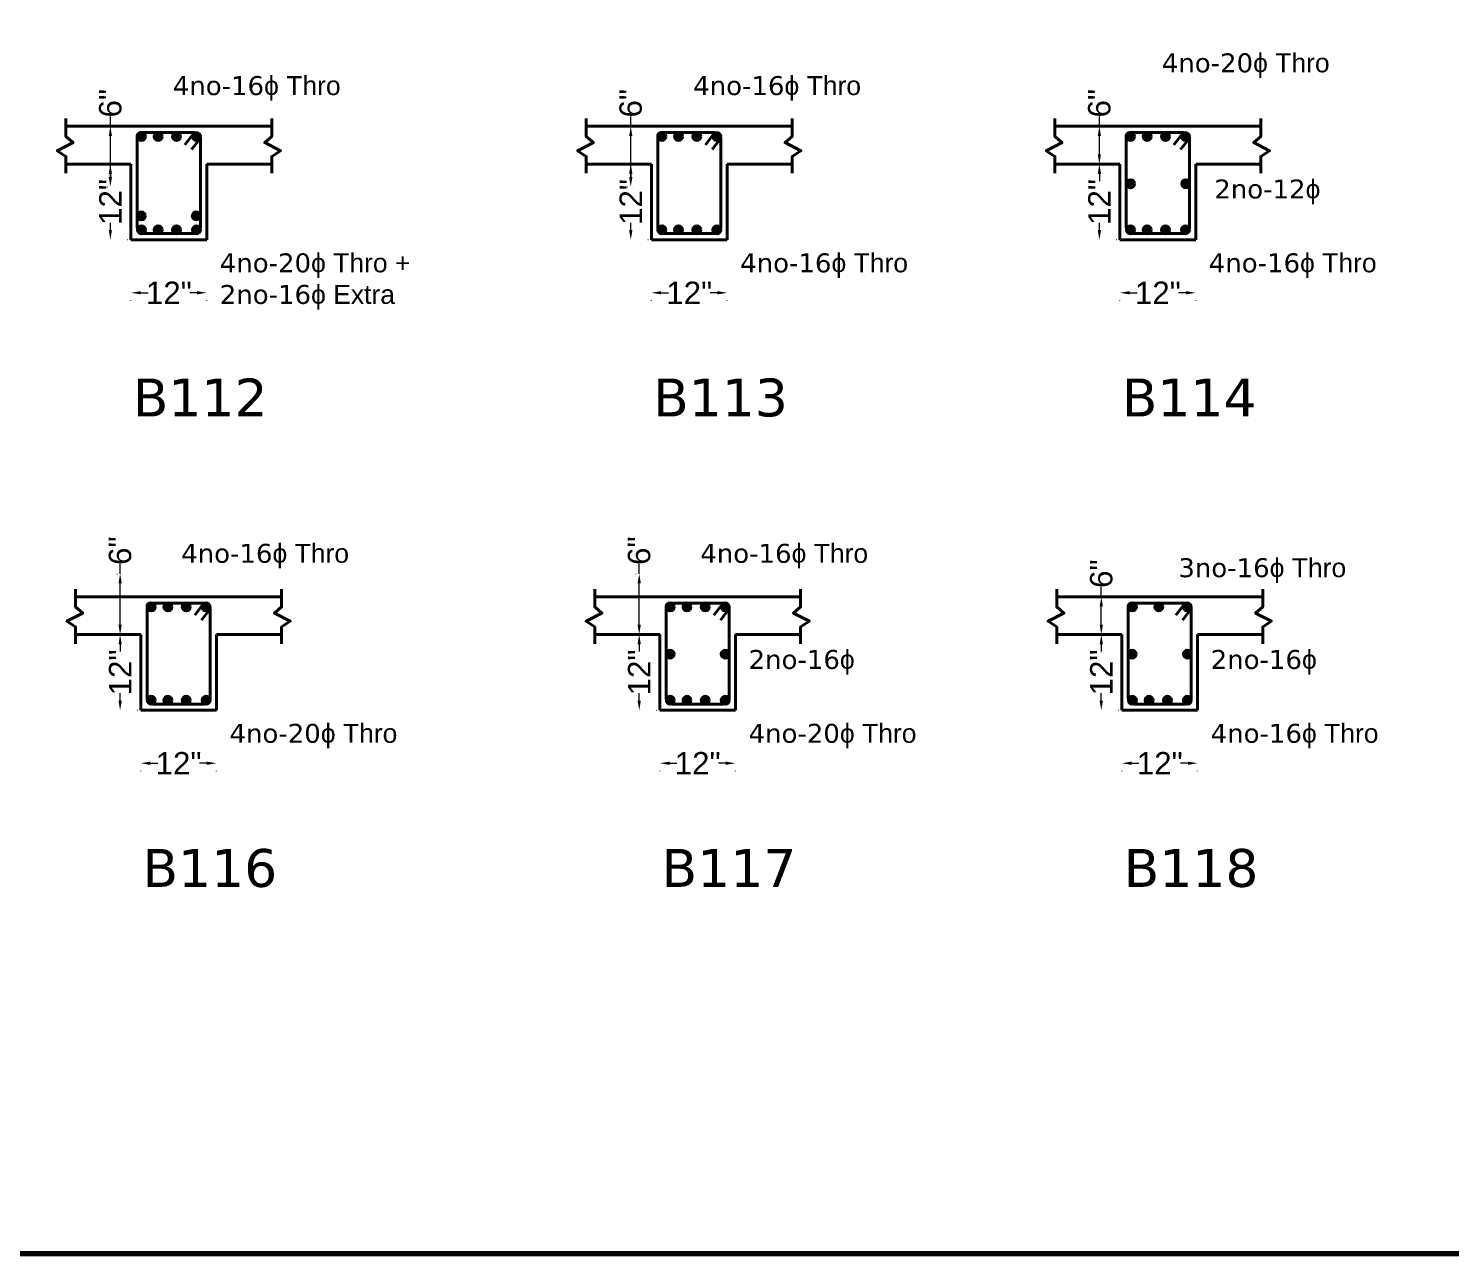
# Model space of a CAD drawing. Header units: feet. Extents: x -5357 to 123217, y -97269 to -8247.
# Drawn here: x 42269.1 to 42719.8, y -52613.9 to -52225.8 of the extents above; entities that cross this region are included whole.
import ezdxf

# ---------------------------------------------------------------- set-up
doc = ezdxf.new("R2010")
doc.units = ezdxf.units.FT
doc.header["$LTSCALE"] = 50.2
doc.header["$MEASUREMENT"] = 0
doc.header["$PDMODE"] = 3
doc.linetypes.add('DOT', pattern=[0.25, 0, -0.25])
for name, color, linetype, lineweight in [('drg seal', 250, 'Continuous', 120), ('Str Beam', 10, 'Continuous', 35), ('Str Column', 50, 'Continuous', 35), ('sTR fOOTING', 6, 'Continuous', 35), ('Str LBL', 3, 'Continuous', 35)]:
    doc.layers.add(name, color=color, linetype=linetype, lineweight=lineweight)
doc.layers.add('drg seal txt', color=7, linetype='Continuous')
doc.styles.add('5.2 INCH', font='arial.ttf', dxfattribs={"height": 5.2})
doc.styles.add('7.1 INCH', font='arial.ttf', dxfattribs={"height": 7.1})
doc.styles.get("Standard").update_dxf_attribs({"font": 'arial.ttf'})
doc.dimstyles.new('2.2 INCH', dxfattribs={"dimscale": 0, "dimtxt": 5.2, "dimasz": 3.1, "dimexe": 0.18, "dimexo": 1.063, "dimgap": 0.09, "dimtad": 0, "dimdec": 0, "dimzin": 0, "dimdsep": 46, "dimlunit": 4, "dimtxsty": '5.2 INCH', "dimcen": 0, "dimclrd": 230, "dimclre": 230, "dimclrt": 164, "dimadec": 0, "dimazin": 0, "dimtfac": 1, "dimtdec": 0, "dimtofl": 0, "dimtmove": 0, "dimatfit": 3, "dimfxl": 0.5, "dimtolj": 1, "dimtzin": 0, "dimlwd": 15, "dimlwe": 15, "dimarcsym": 0})

# ---------------------------------------------------------------- blocks, each defined once
blk = doc.blocks.new('*D702')
at = {"layer": 'Defpoints', "color": 0, "linetype": 'Continuous', "transparency": 16777216}
for p in [(42301.63, -52313.1), (42325.63, -52309.56), (42325.63, -52313.1)]:
    blk.add_point(p, dxfattribs=at)
at = {"layer": 'Str Beam', "color": 230, "linetype": 'DOT', "lineweight": 15, "transparency": 16777216}
for p, q in [((42301.63, -52312.03), (42301.63, -52309.38)), ((42325.63, -52312.03), (42325.63, -52309.38))]:
    blk.add_line(p, q, dxfattribs=at)
at = {"layer": 'Str Beam', "color": 230, "lineweight": 15, "transparency": 16777216}
for p, q in [((42304.73, -52309.56), (42307.04, -52309.56)), ((42322.53, -52309.56), (42320.23, -52309.56))]:
    blk.add_line(p, q, dxfattribs=at)
at = {"layer": 'Str Beam', "color": 230, "linetype": 'Continuous', "transparency": 16777216}
for points in [[(42304.73, -52309.04), (42304.73, -52310.08), (42301.63, -52309.56)], [(42322.53, -52309.04), (42322.53, -52310.08), (42325.63, -52309.56)]]:
    blk.add_solid(points, dxfattribs=at)
at = {"layer": 'Str Beam', "color": 164, "linetype": 'Continuous', "lineweight": 40, "transparency": 16777216, "insert": (42313.63, -52309.56), "char_height": 7.1, "attachment_point": 5, "style": '7.1 INCH'}
blk.add_mtext('\\A1;12"', dxfattribs=at)
blk = doc.blocks.new('*D679')
at = {"layer": 'Defpoints', "color": 0, "linetype": 'Continuous', "transparency": 16777216}
for p in [(42295.1, -52256.8), (42295.1, -52256.8), (42295.1, -52276.01)]:
    blk.add_point(p, dxfattribs=at)
at = {"layer": 'sTR fOOTING', "color": 230, "lineweight": 15, "transparency": 16777216}
for p, q in [((42295.1, -52256.8), (42295.1, -52253.7)), ((42295.1, -52272.91), (42295.1, -52259.9))]:
    blk.add_line(p, q, dxfattribs=at)
at = {"layer": 'sTR fOOTING', "color": 230, "linetype": 'DOT', "lineweight": 15, "transparency": 16777216}
for p, q in [((42294.04, -52256.8), (42294.92, -52256.8)), ((42294.04, -52276.01), (42294.92, -52276.01))]:
    blk.add_line(p, q, dxfattribs=at)
at = {"layer": 'sTR fOOTING', "color": 230, "linetype": 'Continuous', "transparency": 16777216}
for points in [[(42294.59, -52259.9), (42295.62, -52259.9), (42295.1, -52256.8)], [(42294.59, -52272.91), (42295.62, -52272.91), (42295.1, -52276.01)]]:
    blk.add_solid(points, dxfattribs=at)
at = {"layer": 'sTR fOOTING', "color": 164, "linetype": 'Continuous', "lineweight": 40, "transparency": 16777216, "insert": (42295.1, -52249.51), "char_height": 7.1, "attachment_point": 5, "rotation": 90, "style": '7.1 INCH'}
blk.add_mtext('\\A1;6"', dxfattribs=at)
blk = doc.blocks.new('*D703')
at = {"layer": 'Defpoints', "color": 0, "linetype": 'Continuous', "transparency": 16777216}
for p in [(42295.1, -52268.8), (42301.63, -52268.8), (42301.63, -52292.8)]:
    blk.add_point(p, dxfattribs=at)
at = {"layer": 'sTR fOOTING', "color": 230, "linetype": 'DOT', "lineweight": 15, "transparency": 16777216}
for p, q in [((42300.57, -52268.8), (42294.92, -52268.8)), ((42300.57, -52292.8), (42294.92, -52292.8))]:
    blk.add_line(p, q, dxfattribs=at)
at = {"layer": 'sTR fOOTING', "color": 230, "lineweight": 15, "transparency": 16777216}
for p, q in [((42295.1, -52271.9), (42295.1, -52274.2)), ((42295.1, -52289.7), (42295.1, -52287.39))]:
    blk.add_line(p, q, dxfattribs=at)
at = {"layer": 'sTR fOOTING', "color": 230, "linetype": 'Continuous', "transparency": 16777216}
for points in [[(42294.59, -52271.9), (42295.62, -52271.9), (42295.1, -52268.8)], [(42294.59, -52289.7), (42295.62, -52289.7), (42295.1, -52292.8)]]:
    blk.add_solid(points, dxfattribs=at)
at = {"layer": 'sTR fOOTING', "color": 164, "linetype": 'Continuous', "lineweight": 40, "transparency": 16777216, "insert": (42295.1, -52280.8), "char_height": 7.1, "attachment_point": 5, "rotation": 90, "style": '7.1 INCH'}
blk.add_mtext('\\A1;12"', dxfattribs=at)
blk = doc.blocks.new('*D704')
at = {"layer": 'Defpoints', "color": 0, "linetype": 'Continuous', "transparency": 16777216}
for p in [(42466.53, -52313.1), (42490.53, -52309.56), (42490.53, -52313.1)]:
    blk.add_point(p, dxfattribs=at)
at = {"layer": 'Str Beam', "color": 230, "linetype": 'DOT', "lineweight": 15, "transparency": 16777216}
for p, q in [((42466.53, -52312.03), (42466.53, -52309.38)), ((42490.53, -52312.03), (42490.53, -52309.38))]:
    blk.add_line(p, q, dxfattribs=at)
at = {"layer": 'Str Beam', "color": 230, "lineweight": 15, "transparency": 16777216}
for p, q in [((42469.63, -52309.56), (42471.93, -52309.56)), ((42487.43, -52309.56), (42485.12, -52309.56))]:
    blk.add_line(p, q, dxfattribs=at)
at = {"layer": 'Str Beam', "color": 230, "linetype": 'Continuous', "transparency": 16777216}
for points in [[(42469.63, -52309.04), (42469.63, -52310.08), (42466.53, -52309.56)], [(42487.43, -52309.04), (42487.43, -52310.08), (42490.53, -52309.56)]]:
    blk.add_solid(points, dxfattribs=at)
at = {"layer": 'Str Beam', "color": 164, "linetype": 'Continuous', "lineweight": 40, "transparency": 16777216, "insert": (42478.53, -52309.56), "char_height": 7.1, "attachment_point": 5, "style": '7.1 INCH'}
blk.add_mtext('\\A1;12"', dxfattribs=at)
blk = doc.blocks.new('*D680')
at = {"layer": 'Defpoints', "color": 0, "linetype": 'Continuous', "transparency": 16777216}
for p in [(42460, -52256.8), (42460, -52256.8), (42460, -52276.01)]:
    blk.add_point(p, dxfattribs=at)
at = {"layer": 'sTR fOOTING', "color": 230, "lineweight": 15, "transparency": 16777216}
for p, q in [((42460, -52256.8), (42460, -52253.7)), ((42460, -52272.91), (42460, -52259.9))]:
    blk.add_line(p, q, dxfattribs=at)
at = {"layer": 'sTR fOOTING', "color": 230, "linetype": 'DOT', "lineweight": 15, "transparency": 16777216}
for p, q in [((42458.94, -52256.8), (42459.82, -52256.8)), ((42458.94, -52276.01), (42459.82, -52276.01))]:
    blk.add_line(p, q, dxfattribs=at)
at = {"layer": 'sTR fOOTING', "color": 230, "linetype": 'Continuous', "transparency": 16777216}
for points in [[(42459.49, -52259.9), (42460.52, -52259.9), (42460, -52256.8)], [(42459.49, -52272.91), (42460.52, -52272.91), (42460, -52276.01)]]:
    blk.add_solid(points, dxfattribs=at)
at = {"layer": 'sTR fOOTING', "color": 164, "linetype": 'Continuous', "lineweight": 40, "transparency": 16777216, "insert": (42460, -52249.51), "char_height": 7.1, "attachment_point": 5, "rotation": 90, "style": '7.1 INCH'}
blk.add_mtext('\\A1;6"', dxfattribs=at)
blk = doc.blocks.new('*D705')
at = {"layer": 'Defpoints', "color": 0, "linetype": 'Continuous', "transparency": 16777216}
for p in [(42460, -52268.8), (42466.53, -52268.8), (42466.53, -52292.8)]:
    blk.add_point(p, dxfattribs=at)
at = {"layer": 'sTR fOOTING', "color": 230, "linetype": 'DOT', "lineweight": 15, "transparency": 16777216}
for p, q in [((42465.47, -52268.8), (42459.82, -52268.8)), ((42465.47, -52292.8), (42459.82, -52292.8))]:
    blk.add_line(p, q, dxfattribs=at)
at = {"layer": 'sTR fOOTING', "color": 230, "lineweight": 15, "transparency": 16777216}
for p, q in [((42460, -52271.9), (42460, -52274.2)), ((42460, -52289.7), (42460, -52287.39))]:
    blk.add_line(p, q, dxfattribs=at)
at = {"layer": 'sTR fOOTING', "color": 230, "linetype": 'Continuous', "transparency": 16777216}
for points in [[(42459.49, -52271.9), (42460.52, -52271.9), (42460, -52268.8)], [(42459.49, -52289.7), (42460.52, -52289.7), (42460, -52292.8)]]:
    blk.add_solid(points, dxfattribs=at)
at = {"layer": 'sTR fOOTING', "color": 164, "linetype": 'Continuous', "lineweight": 40, "transparency": 16777216, "insert": (42460, -52280.8), "char_height": 7.1, "attachment_point": 5, "rotation": 90, "style": '7.1 INCH'}
blk.add_mtext('\\A1;12"', dxfattribs=at)
blk = doc.blocks.new('*D706')
at = {"layer": 'Defpoints', "color": 0, "linetype": 'Continuous', "transparency": 16777216}
for p in [(42615.02, -52313.1), (42639.02, -52309.56), (42639.02, -52313.1)]:
    blk.add_point(p, dxfattribs=at)
at = {"layer": 'Str Beam', "color": 230, "linetype": 'DOT', "lineweight": 15, "transparency": 16777216}
for p, q in [((42615.02, -52312.03), (42615.02, -52309.38)), ((42639.02, -52312.03), (42639.02, -52309.38))]:
    blk.add_line(p, q, dxfattribs=at)
at = {"layer": 'Str Beam', "color": 230, "lineweight": 15, "transparency": 16777216}
for p, q in [((42618.12, -52309.56), (42620.42, -52309.56)), ((42635.92, -52309.56), (42633.61, -52309.56))]:
    blk.add_line(p, q, dxfattribs=at)
at = {"layer": 'Str Beam', "color": 230, "linetype": 'Continuous', "transparency": 16777216}
for points in [[(42618.12, -52309.04), (42618.12, -52310.08), (42615.02, -52309.56)], [(42635.92, -52309.04), (42635.92, -52310.08), (42639.02, -52309.56)]]:
    blk.add_solid(points, dxfattribs=at)
at = {"layer": 'Str Beam', "color": 164, "linetype": 'Continuous', "lineweight": 40, "transparency": 16777216, "insert": (42627.02, -52309.56), "char_height": 7.1, "attachment_point": 5, "style": '7.1 INCH'}
blk.add_mtext('\\A1;12"', dxfattribs=at)
blk = doc.blocks.new('*D681')
at = {"layer": 'Defpoints', "color": 0, "linetype": 'Continuous', "transparency": 16777216}
for p in [(42608.49, -52256.8), (42608.49, -52256.8), (42608.49, -52268.8)]:
    blk.add_point(p, dxfattribs=at)
at = {"layer": 'sTR fOOTING', "color": 230, "lineweight": 15, "transparency": 16777216}
for p, q in [((42608.49, -52256.8), (42608.49, -52253.7)), ((42608.49, -52265.7), (42608.49, -52259.9))]:
    blk.add_line(p, q, dxfattribs=at)
at = {"layer": 'sTR fOOTING', "color": 230, "linetype": 'DOT', "lineweight": 15, "transparency": 16777216}
for p, q in [((42607.43, -52256.8), (42608.31, -52256.8)), ((42607.43, -52268.8), (42608.31, -52268.8))]:
    blk.add_line(p, q, dxfattribs=at)
at = {"layer": 'sTR fOOTING', "color": 230, "linetype": 'Continuous', "transparency": 16777216}
for points in [[(42607.97, -52259.9), (42609.01, -52259.9), (42608.49, -52256.8)], [(42607.97, -52265.7), (42609.01, -52265.7), (42608.49, -52268.8)]]:
    blk.add_solid(points, dxfattribs=at)
at = {"layer": 'sTR fOOTING', "color": 164, "linetype": 'Continuous', "lineweight": 40, "transparency": 16777216, "insert": (42608.49, -52249.51), "char_height": 7.1, "attachment_point": 5, "rotation": 90, "style": '7.1 INCH'}
blk.add_mtext('\\A1;6"', dxfattribs=at)
blk = doc.blocks.new('*D707')
at = {"layer": 'Defpoints', "color": 0, "linetype": 'Continuous', "transparency": 16777216}
for p in [(42608.49, -52268.8), (42615.02, -52268.8), (42615.02, -52292.8)]:
    blk.add_point(p, dxfattribs=at)
at = {"layer": 'sTR fOOTING', "color": 230, "linetype": 'DOT', "lineweight": 15, "transparency": 16777216}
for p, q in [((42613.95, -52268.8), (42608.31, -52268.8)), ((42613.95, -52292.8), (42608.31, -52292.8))]:
    blk.add_line(p, q, dxfattribs=at)
at = {"layer": 'sTR fOOTING', "color": 230, "lineweight": 15, "transparency": 16777216}
for p, q in [((42608.49, -52271.9), (42608.49, -52274.2)), ((42608.49, -52289.7), (42608.49, -52287.39))]:
    blk.add_line(p, q, dxfattribs=at)
at = {"layer": 'sTR fOOTING', "color": 230, "linetype": 'Continuous', "transparency": 16777216}
for points in [[(42607.97, -52271.9), (42609.01, -52271.9), (42608.49, -52268.8)], [(42607.97, -52289.7), (42609.01, -52289.7), (42608.49, -52292.8)]]:
    blk.add_solid(points, dxfattribs=at)
at = {"layer": 'sTR fOOTING', "color": 164, "linetype": 'Continuous', "lineweight": 40, "transparency": 16777216, "insert": (42608.49, -52280.8), "char_height": 7.1, "attachment_point": 5, "rotation": 90, "style": '7.1 INCH'}
blk.add_mtext('\\A1;12"', dxfattribs=at)
blk = doc.blocks.new('*D710')
at = {"layer": 'Defpoints', "color": 0, "linetype": 'Continuous', "transparency": 16777216}
for p in [(42328.71, -52458.59), (42304.71, -52462.13), (42328.71, -52462.13)]:
    blk.add_point(p, dxfattribs=at)
at = {"layer": 'Str Beam', "color": 230, "linetype": 'DOT', "lineweight": 15, "transparency": 16777216}
for p, q in [((42304.71, -52461.06), (42304.71, -52458.41)), ((42328.71, -52461.06), (42328.71, -52458.41))]:
    blk.add_line(p, q, dxfattribs=at)
at = {"layer": 'Str Beam', "color": 230, "lineweight": 15, "transparency": 16777216}
for p, q in [((42307.81, -52458.59), (42310.12, -52458.59)), ((42325.61, -52458.59), (42323.31, -52458.59))]:
    blk.add_line(p, q, dxfattribs=at)
at = {"layer": 'Str Beam', "color": 230, "linetype": 'Continuous', "transparency": 16777216}
for points in [[(42307.81, -52458.07), (42307.81, -52459.11), (42304.71, -52458.59)], [(42325.61, -52458.07), (42325.61, -52459.11), (42328.71, -52458.59)]]:
    blk.add_solid(points, dxfattribs=at)
at = {"layer": 'Str Beam', "color": 164, "linetype": 'Continuous', "lineweight": 40, "transparency": 16777216, "insert": (42316.71, -52458.59), "char_height": 7.1, "attachment_point": 5, "style": '7.1 INCH'}
blk.add_mtext('\\A1;12"', dxfattribs=at)
blk = doc.blocks.new('*D683')
at = {"layer": 'Defpoints', "color": 0, "linetype": 'Continuous', "transparency": 16777216}
for p in [(42298.19, -52398.54), (42298.19, -52398.54), (42298.19, -52417.83)]:
    blk.add_point(p, dxfattribs=at)
at = {"layer": 'sTR fOOTING', "color": 230, "linetype": 'DOT', "lineweight": 15, "transparency": 16777216}
for p, q in [((42297.12, -52398.54), (42298.01, -52398.54)), ((42297.12, -52417.83), (42298.01, -52417.83))]:
    blk.add_line(p, q, dxfattribs=at)
at = {"layer": 'sTR fOOTING', "color": 230, "lineweight": 15, "transparency": 16777216}
for p, q in [((42298.19, -52398.54), (42298.19, -52395.44)), ((42298.19, -52414.73), (42298.19, -52401.64))]:
    blk.add_line(p, q, dxfattribs=at)
at = {"layer": 'sTR fOOTING', "color": 230, "linetype": 'Continuous', "transparency": 16777216}
for points in [[(42297.67, -52401.64), (42298.7, -52401.64), (42298.19, -52398.54)], [(42297.67, -52414.73), (42298.7, -52414.73), (42298.19, -52417.83)]]:
    blk.add_solid(points, dxfattribs=at)
at = {"layer": 'sTR fOOTING', "color": 164, "linetype": 'Continuous', "lineweight": 40, "transparency": 16777216, "insert": (42298.19, -52391.25), "char_height": 7.1, "attachment_point": 5, "rotation": 90, "style": '7.1 INCH'}
blk.add_mtext('\\A1;6"', dxfattribs=at)
blk = doc.blocks.new('*D711')
at = {"layer": 'Defpoints', "color": 0, "linetype": 'Continuous', "transparency": 16777216}
for p in [(42298.19, -52417.83), (42304.71, -52417.83), (42304.71, -52441.83)]:
    blk.add_point(p, dxfattribs=at)
at = {"layer": 'sTR fOOTING', "color": 230, "linetype": 'DOT', "lineweight": 15, "transparency": 16777216}
for p, q in [((42303.65, -52417.83), (42298.01, -52417.83)), ((42303.65, -52441.83), (42298.01, -52441.83))]:
    blk.add_line(p, q, dxfattribs=at)
at = {"layer": 'sTR fOOTING', "color": 230, "lineweight": 15, "transparency": 16777216}
for p, q in [((42298.19, -52420.93), (42298.19, -52423.23)), ((42298.19, -52438.73), (42298.19, -52436.42))]:
    blk.add_line(p, q, dxfattribs=at)
at = {"layer": 'sTR fOOTING', "color": 230, "linetype": 'Continuous', "transparency": 16777216}
for points in [[(42297.67, -52420.93), (42298.7, -52420.93), (42298.19, -52417.83)], [(42297.67, -52438.73), (42298.7, -52438.73), (42298.19, -52441.83)]]:
    blk.add_solid(points, dxfattribs=at)
at = {"layer": 'sTR fOOTING', "color": 164, "linetype": 'Continuous', "lineweight": 40, "transparency": 16777216, "insert": (42298.19, -52429.83), "char_height": 7.1, "attachment_point": 5, "rotation": 90, "style": '7.1 INCH'}
blk.add_mtext('\\A1;12"', dxfattribs=at)
blk = doc.blocks.new('*D712')
at = {"layer": 'Defpoints', "color": 0, "linetype": 'Continuous', "transparency": 16777216}
for p in [(42493.2, -52458.59), (42469.2, -52462.13), (42493.2, -52462.13)]:
    blk.add_point(p, dxfattribs=at)
at = {"layer": 'Str Beam', "color": 230, "linetype": 'DOT', "lineweight": 15, "transparency": 16777216}
for p, q in [((42469.2, -52461.06), (42469.2, -52458.41)), ((42493.2, -52461.06), (42493.2, -52458.41))]:
    blk.add_line(p, q, dxfattribs=at)
at = {"layer": 'Str Beam', "color": 230, "lineweight": 15, "transparency": 16777216}
for p, q in [((42472.3, -52458.59), (42474.61, -52458.59)), ((42490.1, -52458.59), (42487.8, -52458.59))]:
    blk.add_line(p, q, dxfattribs=at)
at = {"layer": 'Str Beam', "color": 230, "linetype": 'Continuous', "transparency": 16777216}
for points in [[(42472.3, -52458.07), (42472.3, -52459.11), (42469.2, -52458.59)], [(42490.1, -52458.07), (42490.1, -52459.11), (42493.2, -52458.59)]]:
    blk.add_solid(points, dxfattribs=at)
at = {"layer": 'Str Beam', "color": 164, "linetype": 'Continuous', "lineweight": 40, "transparency": 16777216, "insert": (42481.2, -52458.59), "char_height": 7.1, "attachment_point": 5, "style": '7.1 INCH'}
blk.add_mtext('\\A1;12"', dxfattribs=at)
blk = doc.blocks.new('*D684')
at = {"layer": 'Defpoints', "color": 0, "linetype": 'Continuous', "transparency": 16777216}
for p in [(42462.67, -52398.54), (42462.67, -52398.54), (42462.67, -52417.83)]:
    blk.add_point(p, dxfattribs=at)
at = {"layer": 'sTR fOOTING', "color": 230, "linetype": 'DOT', "lineweight": 15, "transparency": 16777216}
for p, q in [((42461.61, -52398.54), (42462.49, -52398.54)), ((42461.61, -52417.83), (42462.49, -52417.83))]:
    blk.add_line(p, q, dxfattribs=at)
at = {"layer": 'sTR fOOTING', "color": 230, "lineweight": 15, "transparency": 16777216}
for p, q in [((42462.67, -52398.54), (42462.67, -52395.44)), ((42462.67, -52414.73), (42462.67, -52401.64))]:
    blk.add_line(p, q, dxfattribs=at)
at = {"layer": 'sTR fOOTING', "color": 230, "linetype": 'Continuous', "transparency": 16777216}
for points in [[(42462.16, -52401.64), (42463.19, -52401.64), (42462.67, -52398.54)], [(42462.16, -52414.73), (42463.19, -52414.73), (42462.67, -52417.83)]]:
    blk.add_solid(points, dxfattribs=at)
at = {"layer": 'sTR fOOTING', "color": 164, "linetype": 'Continuous', "lineweight": 40, "transparency": 16777216, "insert": (42462.67, -52391.25), "char_height": 7.1, "attachment_point": 5, "rotation": 90, "style": '7.1 INCH'}
blk.add_mtext('\\A1;6"', dxfattribs=at)
blk = doc.blocks.new('*D713')
at = {"layer": 'Defpoints', "color": 0, "linetype": 'Continuous', "transparency": 16777216}
for p in [(42462.67, -52417.83), (42469.2, -52417.83), (42469.2, -52441.83)]:
    blk.add_point(p, dxfattribs=at)
at = {"layer": 'sTR fOOTING', "color": 230, "linetype": 'DOT', "lineweight": 15, "transparency": 16777216}
for p, q in [((42468.14, -52417.83), (42462.49, -52417.83)), ((42468.14, -52441.83), (42462.49, -52441.83))]:
    blk.add_line(p, q, dxfattribs=at)
at = {"layer": 'sTR fOOTING', "color": 230, "lineweight": 15, "transparency": 16777216}
for p, q in [((42462.67, -52420.93), (42462.67, -52423.23)), ((42462.67, -52438.73), (42462.67, -52436.42))]:
    blk.add_line(p, q, dxfattribs=at)
at = {"layer": 'sTR fOOTING', "color": 230, "linetype": 'Continuous', "transparency": 16777216}
for points in [[(42462.16, -52420.93), (42463.19, -52420.93), (42462.67, -52417.83)], [(42462.16, -52438.73), (42463.19, -52438.73), (42462.67, -52441.83)]]:
    blk.add_solid(points, dxfattribs=at)
at = {"layer": 'sTR fOOTING', "color": 164, "linetype": 'Continuous', "lineweight": 40, "transparency": 16777216, "insert": (42462.67, -52429.83), "char_height": 7.1, "attachment_point": 5, "rotation": 90, "style": '7.1 INCH'}
blk.add_mtext('\\A1;12"', dxfattribs=at)
blk = doc.blocks.new('*D714')
at = {"layer": 'Defpoints', "color": 0, "linetype": 'Continuous', "transparency": 16777216}
for p in [(42639.62, -52458.59), (42615.62, -52462.13), (42639.62, -52462.13)]:
    blk.add_point(p, dxfattribs=at)
at = {"layer": 'Str Beam', "color": 230, "linetype": 'DOT', "lineweight": 15, "transparency": 16777216}
for p, q in [((42615.62, -52461.06), (42615.62, -52458.41)), ((42639.62, -52461.06), (42639.62, -52458.41))]:
    blk.add_line(p, q, dxfattribs=at)
at = {"layer": 'Str Beam', "color": 230, "lineweight": 15, "transparency": 16777216}
for p, q in [((42618.72, -52458.59), (42621.03, -52458.59)), ((42636.52, -52458.59), (42634.22, -52458.59))]:
    blk.add_line(p, q, dxfattribs=at)
at = {"layer": 'Str Beam', "color": 230, "linetype": 'Continuous', "transparency": 16777216}
for points in [[(42618.72, -52458.07), (42618.72, -52459.11), (42615.62, -52458.59)], [(42636.52, -52458.07), (42636.52, -52459.11), (42639.62, -52458.59)]]:
    blk.add_solid(points, dxfattribs=at)
at = {"layer": 'Str Beam', "color": 164, "linetype": 'Continuous', "lineweight": 40, "transparency": 16777216, "insert": (42627.62, -52458.59), "char_height": 7.1, "attachment_point": 5, "style": '7.1 INCH'}
blk.add_mtext('\\A1;12"', dxfattribs=at)
blk = doc.blocks.new('*D685')
at = {"layer": 'Defpoints', "color": 0, "linetype": 'Continuous', "transparency": 16777216}
for p in [(42609.1, -52405.83), (42609.1, -52405.83), (42609.1, -52417.83)]:
    blk.add_point(p, dxfattribs=at)
at = {"layer": 'sTR fOOTING', "color": 230, "lineweight": 15, "transparency": 16777216}
for p, q in [((42609.1, -52405.83), (42609.1, -52402.73)), ((42609.1, -52414.73), (42609.1, -52408.93))]:
    blk.add_line(p, q, dxfattribs=at)
at = {"layer": 'sTR fOOTING', "color": 230, "linetype": 'DOT', "lineweight": 15, "transparency": 16777216}
for p, q in [((42608.03, -52405.83), (42608.92, -52405.83)), ((42608.03, -52417.83), (42608.92, -52417.83))]:
    blk.add_line(p, q, dxfattribs=at)
at = {"layer": 'sTR fOOTING', "color": 230, "linetype": 'Continuous', "transparency": 16777216}
for points in [[(42608.58, -52408.93), (42609.61, -52408.93), (42609.1, -52405.83)], [(42608.58, -52414.73), (42609.61, -52414.73), (42609.1, -52417.83)]]:
    blk.add_solid(points, dxfattribs=at)
at = {"layer": 'sTR fOOTING', "color": 164, "linetype": 'Continuous', "lineweight": 40, "transparency": 16777216, "insert": (42609.1, -52398.54), "char_height": 7.1, "attachment_point": 5, "rotation": 90, "style": '7.1 INCH'}
blk.add_mtext('\\A1;6"', dxfattribs=at)
blk = doc.blocks.new('*D715')
at = {"layer": 'Defpoints', "color": 0, "linetype": 'Continuous', "transparency": 16777216}
for p in [(42609.1, -52417.83), (42615.62, -52417.83), (42615.62, -52441.83)]:
    blk.add_point(p, dxfattribs=at)
at = {"layer": 'sTR fOOTING', "color": 230, "linetype": 'DOT', "lineweight": 15, "transparency": 16777216}
for p, q in [((42614.56, -52417.83), (42608.92, -52417.83)), ((42614.56, -52441.83), (42608.92, -52441.83))]:
    blk.add_line(p, q, dxfattribs=at)
at = {"layer": 'sTR fOOTING', "color": 230, "lineweight": 15, "transparency": 16777216}
for p, q in [((42609.1, -52420.93), (42609.1, -52423.23)), ((42609.1, -52438.73), (42609.1, -52436.42))]:
    blk.add_line(p, q, dxfattribs=at)
at = {"layer": 'sTR fOOTING', "color": 230, "linetype": 'Continuous', "transparency": 16777216}
for points in [[(42608.58, -52420.93), (42609.61, -52420.93), (42609.1, -52417.83)], [(42608.58, -52438.73), (42609.61, -52438.73), (42609.1, -52441.83)]]:
    blk.add_solid(points, dxfattribs=at)
at = {"layer": 'sTR fOOTING', "color": 164, "linetype": 'Continuous', "lineweight": 40, "transparency": 16777216, "insert": (42609.1, -52429.83), "char_height": 7.1, "attachment_point": 5, "rotation": 90, "style": '7.1 INCH'}
blk.add_mtext('\\A1;12"', dxfattribs=at)

msp = doc.modelspace()

# ---------------------------------------------------------------- hatches: boundary and pattern name
at = {"layer": 'Str Beam', "lineweight": 40}
h = msp.add_hatch(color=256, dxfattribs=at)
h.dxf.hatch_style = 1
h.paths.add_polyline_path([(42303.70072, -52260.05486, 1), (42306.21672, -52260.05486, 1)])
h = msp.add_hatch(color=256, dxfattribs=at)
h.dxf.hatch_style = 1
h.paths.add_polyline_path([(42308.98318, -52260.05486, 1), (42311.49918, -52260.05486, 1)])
h = msp.add_hatch(color=256, dxfattribs=at)
h.dxf.hatch_style = 1
h.paths.add_polyline_path([(42314.78958, -52260.05486, 1), (42317.30558, -52260.05486, 1)])
h = msp.add_hatch(color=256, dxfattribs=at)
h.dxf.hatch_style = 1
h.paths.add_polyline_path([(42321.10314, -52260.05486, 1), (42323.61914, -52260.05486, 1)])
h = msp.add_hatch(color=256, dxfattribs=at)
h.dxf.hatch_style = 1
h.paths.add_polyline_path([(42468.59801, -52260.05486, 1), (42471.11401, -52260.05486, 1)])
h = msp.add_hatch(color=256, dxfattribs=at)
h.dxf.hatch_style = 1
h.paths.add_polyline_path([(42473.88047, -52260.05486, 1), (42476.39647, -52260.05486, 1)])
h = msp.add_hatch(color=256, dxfattribs=at)
h.dxf.hatch_style = 1
h.paths.add_polyline_path([(42479.68687, -52260.05486, 1), (42482.20287, -52260.05486, 1)])
h = msp.add_hatch(color=256, dxfattribs=at)
h.dxf.hatch_style = 1
h.paths.add_polyline_path([(42486.00043, -52260.05486, 1), (42488.51643, -52260.05486, 1)])
h = msp.add_hatch(color=256, dxfattribs=at)
h.dxf.hatch_style = 1
h.paths.add_polyline_path([(42617.08653, -52260.05486, 1), (42619.60253, -52260.05486, 1)])
h = msp.add_hatch(color=256, dxfattribs=at)
h.dxf.hatch_style = 1
h.paths.add_polyline_path([(42622.36899, -52260.05486, 1), (42624.88499, -52260.05486, 1)])
h = msp.add_hatch(color=256, dxfattribs=at)
h.dxf.hatch_style = 1
h.paths.add_polyline_path([(42628.1754, -52260.05486, 1), (42630.6914, -52260.05486, 1)])
h = msp.add_hatch(color=256, dxfattribs=at)
h.dxf.hatch_style = 1
h.paths.add_polyline_path([(42634.48895, -52260.05486, 1), (42637.00495, -52260.05486, 1)])
h = msp.add_hatch(color=256, dxfattribs=at)
h.dxf.hatch_style = 1
h.paths.add_polyline_path([(42617.14336, -52275.0041, -1), (42619.65936, -52275.0041, -1)])
h = msp.add_hatch(color=256, dxfattribs=at)
h.dxf.hatch_style = 1
h.paths.add_polyline_path([(42637.09374, -52275.0041, 1), (42634.57774, -52275.0041, 1)])
h = msp.add_hatch(color=256, dxfattribs=at)
h.dxf.hatch_style = 1
h.paths.add_polyline_path([(42303.63111, -52285.21068, -1), (42306.14711, -52285.21068, -1)])
h = msp.add_hatch(color=256, dxfattribs=at)
h.dxf.hatch_style = 1
h.paths.add_polyline_path([(42321.03352, -52285.21068, -1), (42323.54952, -52285.21068, -1)])
h = msp.add_hatch(color=256, dxfattribs=at)
h.dxf.hatch_style = 1
h.paths.add_polyline_path([(42303.70072, -52289.61405, -1), (42306.21672, -52289.61405, -1)])
h = msp.add_hatch(color=256, dxfattribs=at)
h.dxf.hatch_style = 1
h.paths.add_polyline_path([(42308.98318, -52289.61405, -1), (42311.49918, -52289.61405, -1)])
h = msp.add_hatch(color=256, dxfattribs=at)
h.dxf.hatch_style = 1
h.paths.add_polyline_path([(42314.78958, -52289.61405, -1), (42317.30558, -52289.61405, -1)])
h = msp.add_hatch(color=256, dxfattribs=at)
h.dxf.hatch_style = 1
h.paths.add_polyline_path([(42321.10314, -52289.61405, -1), (42323.61914, -52289.61405, -1)])
h = msp.add_hatch(color=256, dxfattribs=at)
h.dxf.hatch_style = 1
h.paths.add_polyline_path([(42468.59801, -52289.61405, -1), (42471.11401, -52289.61405, -1)])
h = msp.add_hatch(color=256, dxfattribs=at)
h.dxf.hatch_style = 1
h.paths.add_polyline_path([(42473.88047, -52289.61405, -1), (42476.39647, -52289.61405, -1)])
h = msp.add_hatch(color=256, dxfattribs=at)
h.dxf.hatch_style = 1
h.paths.add_polyline_path([(42479.68687, -52289.61405, -1), (42482.20287, -52289.61405, -1)])
h = msp.add_hatch(color=256, dxfattribs=at)
h.dxf.hatch_style = 1
h.paths.add_polyline_path([(42486.00043, -52289.61405, -1), (42488.51643, -52289.61405, -1)])
h = msp.add_hatch(color=256, dxfattribs=at)
h.dxf.hatch_style = 1
h.paths.add_polyline_path([(42617.08653, -52289.61405, -1), (42619.60253, -52289.61405, -1)])
h = msp.add_hatch(color=256, dxfattribs=at)
h.dxf.hatch_style = 1
h.paths.add_polyline_path([(42622.36899, -52289.61405, -1), (42624.88499, -52289.61405, -1)])
h = msp.add_hatch(color=256, dxfattribs=at)
h.dxf.hatch_style = 1
h.paths.add_polyline_path([(42628.1754, -52289.61405, -1), (42630.6914, -52289.61405, -1)])
h = msp.add_hatch(color=256, dxfattribs=at)
h.dxf.hatch_style = 1
h.paths.add_polyline_path([(42634.48895, -52289.61405, -1), (42637.00495, -52289.61405, -1)])
h = msp.add_hatch(color=256, dxfattribs=at)
h.dxf.hatch_style = 1
h.paths.add_polyline_path([(42306.78287, -52409.08449, 1), (42309.29887, -52409.08449, 1)])
h = msp.add_hatch(color=256, dxfattribs=at)
h.dxf.hatch_style = 1
h.paths.add_polyline_path([(42312.06533, -52409.08449, 1), (42314.58133, -52409.08449, 1)])
h = msp.add_hatch(color=256, dxfattribs=at)
h.dxf.hatch_style = 1
h.paths.add_polyline_path([(42317.87173, -52409.08449, 1), (42320.38773, -52409.08449, 1)])
h = msp.add_hatch(color=256, dxfattribs=at)
h.dxf.hatch_style = 1
h.paths.add_polyline_path([(42324.18529, -52409.08449, 1), (42326.70129, -52409.08449, 1)])
h = msp.add_hatch(color=256, dxfattribs=at)
h.dxf.hatch_style = 1
h.paths.add_polyline_path([(42471.27122, -52409.08449, 1), (42473.78722, -52409.08449, 1)])
h = msp.add_hatch(color=256, dxfattribs=at)
h.dxf.hatch_style = 1
h.paths.add_polyline_path([(42476.55368, -52409.08449, 1), (42479.06968, -52409.08449, 1)])
h = msp.add_hatch(color=256, dxfattribs=at)
h.dxf.hatch_style = 1
h.paths.add_polyline_path([(42482.36008, -52409.08449, 1), (42484.87608, -52409.08449, 1)])
h = msp.add_hatch(color=256, dxfattribs=at)
h.dxf.hatch_style = 1
h.paths.add_polyline_path([(42488.67363, -52409.08449, 1), (42491.18963, -52409.08449, 1)])
h = msp.add_hatch(color=256, dxfattribs=at)
h.dxf.hatch_style = 1
h.paths.add_polyline_path([(42617.69192, -52409.08449, 1), (42620.20792, -52409.08449, 1)])
h = msp.add_hatch(color=256, dxfattribs=at)
h.dxf.hatch_style = 1
h.paths.add_polyline_path([(42626.06926, -52409.08449, 1), (42628.58526, -52409.08449, 1)])
h = msp.add_hatch(color=256, dxfattribs=at)
h.dxf.hatch_style = 1
h.paths.add_polyline_path([(42635.09434, -52409.08449, 1), (42637.61034, -52409.08449, 1)])
h = msp.add_hatch(color=256, dxfattribs=at)
h.dxf.hatch_style = 1
h.paths.add_polyline_path([(42471.25122, -52424.03373, -1), (42473.76722, -52424.03373, -1)])
h = msp.add_hatch(color=256, dxfattribs=at)
h.dxf.hatch_style = 1
h.paths.add_polyline_path([(42491.2016, -52424.03373, 1), (42488.6856, -52424.03373, 1)])
h = msp.add_hatch(color=256, dxfattribs=at)
h.dxf.hatch_style = 1
h.paths.add_polyline_path([(42617.67193, -52424.03373, -1), (42620.18793, -52424.03373, -1)])
h = msp.add_hatch(color=256, dxfattribs=at)
h.dxf.hatch_style = 1
h.paths.add_polyline_path([(42637.62231, -52424.03373, 1), (42635.10631, -52424.03373, 1)])
h = msp.add_hatch(color=256, dxfattribs=at)
h.dxf.hatch_style = 1
h.paths.add_polyline_path([(42306.78287, -52438.64368, -1), (42309.29887, -52438.64368, -1)])
h = msp.add_hatch(color=256, dxfattribs=at)
h.dxf.hatch_style = 1
h.paths.add_polyline_path([(42312.06533, -52438.64368, -1), (42314.58133, -52438.64368, -1)])
h = msp.add_hatch(color=256, dxfattribs=at)
h.dxf.hatch_style = 1
h.paths.add_polyline_path([(42317.87173, -52438.64368, -1), (42320.38773, -52438.64368, -1)])
h = msp.add_hatch(color=256, dxfattribs=at)
h.dxf.hatch_style = 1
h.paths.add_polyline_path([(42324.18529, -52438.64368, -1), (42326.70129, -52438.64368, -1)])
h = msp.add_hatch(color=256, dxfattribs=at)
h.dxf.hatch_style = 1
h.paths.add_polyline_path([(42471.27122, -52438.64368, -1), (42473.78722, -52438.64368, -1)])
h = msp.add_hatch(color=256, dxfattribs=at)
h.dxf.hatch_style = 1
h.paths.add_polyline_path([(42476.55368, -52438.64368, -1), (42479.06968, -52438.64368, -1)])
h = msp.add_hatch(color=256, dxfattribs=at)
h.dxf.hatch_style = 1
h.paths.add_polyline_path([(42482.36008, -52438.64368, -1), (42484.87608, -52438.64368, -1)])
h = msp.add_hatch(color=256, dxfattribs=at)
h.dxf.hatch_style = 1
h.paths.add_polyline_path([(42488.67363, -52438.64368, -1), (42491.18963, -52438.64368, -1)])
h = msp.add_hatch(color=256, dxfattribs=at)
h.dxf.hatch_style = 1
h.paths.add_polyline_path([(42617.69192, -52438.64368, -1), (42620.20792, -52438.64368, -1)])
h = msp.add_hatch(color=256, dxfattribs=at)
h.dxf.hatch_style = 1
h.paths.add_polyline_path([(42622.97438, -52438.64368, -1), (42625.49038, -52438.64368, -1)])
h = msp.add_hatch(color=256, dxfattribs=at)
h.dxf.hatch_style = 1
h.paths.add_polyline_path([(42628.78078, -52438.64368, -1), (42631.29678, -52438.64368, -1)])
h = msp.add_hatch(color=256, dxfattribs=at)
h.dxf.hatch_style = 1
h.paths.add_polyline_path([(42635.09434, -52438.64368, -1), (42637.61034, -52438.64368, -1)])

# ---------------------------------------------------------------- linework, layer by layer
at = {"layer": 'drg seal', "lineweight": 70}
msp.add_lwpolyline([(43027.81727, -52613.90456), (43027.81727, -51856.56805), (42026.43612, -51856.56805), (42026.43612, -52613.90456), (43027.68093, -52613.90456)], dxfattribs=at)
at = {"layer": 'Str Beam', "lineweight": 40}
for p, q in [((42321.67505, -52258.85612), (42318.74834, -52262.64704)), ((42486.57234, -52258.85612), (42483.64563, -52262.64704)), ((42635.06087, -52258.85612), (42632.13415, -52262.64704)), ((42323.61169, -52260.61992), (42320.857, -52264.18801)), ((42488.50898, -52260.61992), (42485.75429, -52264.18801)), ((42636.9975, -52260.61992), (42634.24281, -52264.18801)), ((42324.7572, -52407.88575), (42321.83049, -52411.67667)), ((42326.69384, -52409.64955), (42323.93915, -52413.21765)), ((42489.24555, -52407.88575), (42486.31884, -52411.67667)), ((42491.18218, -52409.64955), (42488.4275, -52413.21765)), ((42635.66626, -52407.88575), (42632.73954, -52411.67667)), ((42637.60289, -52409.64955), (42634.8482, -52413.21765))]:
    msp.add_line(p, q, dxfattribs=at)
at = {"layer": 'Str Beam', "color": 2, "linetype": 'Continuous', "lineweight": 40}
for points in [[(42281.00105, -52254.38283), (42281.00105, -52260.04438), (42283.26795, -52261.9855), (42278.24811, -52264.57363), (42281.00105, -52266.35302), (42281.00105, -52271.6911)], [(42346.26116, -52254.38283), (42346.26116, -52260.04438), (42343.99427, -52261.9855), (42349.0141, -52264.57363), (42346.26116, -52266.35302), (42346.26116, -52271.6911)], [(42445.89834, -52254.38283), (42445.89834, -52260.04438), (42448.16524, -52261.9855), (42443.1454, -52264.57363), (42445.89834, -52266.35302), (42445.89834, -52271.6911)], [(42511.15845, -52254.38283), (42511.15845, -52260.04438), (42508.89156, -52261.9855), (42513.91139, -52264.57363), (42511.15845, -52266.35302), (42511.15845, -52271.6911)], [(42594.38687, -52254.38283), (42594.38687, -52260.04438), (42596.65376, -52261.9855), (42591.63393, -52264.57363), (42594.38687, -52266.35302), (42594.38687, -52271.6911)], [(42659.64697, -52254.38283), (42659.64697, -52260.04438), (42657.38008, -52261.9855), (42662.39991, -52264.57363), (42659.64697, -52266.35302), (42659.64697, -52271.6911)], [(42346.26116, -52256.79872), (42281.00105, -52256.79872)], [(42511.15845, -52256.79872), (42445.89834, -52256.79872)], [(42659.64697, -52256.79872), (42594.38687, -52256.79872)], [(42301.63111, -52268.79872), (42281.00105, -52268.79872)], [(42301.63111, -52268.79872), (42301.63111, -52292.79872)], [(42325.63111, -52292.79872), (42325.63111, -52268.79872)], [(42346.26116, -52268.79872), (42325.63111, -52268.79872)], [(42466.5284, -52268.79872), (42445.89834, -52268.79872)], [(42466.5284, -52268.79872), (42466.5284, -52292.79872)], [(42490.5284, -52292.79872), (42490.5284, -52268.79872)], [(42511.15845, -52268.79872), (42490.5284, -52268.79872)], [(42615.01692, -52268.79872), (42594.38687, -52268.79872)], [(42615.01692, -52268.79872), (42615.01692, -52292.79872)], [(42639.01692, -52292.79872), (42639.01692, -52268.79872)], [(42659.64697, -52268.79872), (42639.01692, -52268.79872)], [(42284.0832, -52403.41246), (42284.0832, -52409.07401), (42286.3501, -52411.01513), (42281.33026, -52413.60327), (42284.0832, -52415.38266), (42284.0832, -52420.72074)], [(42349.34331, -52405.82835), (42284.0832, -52405.82835)], [(42349.34331, -52403.41246), (42349.34331, -52409.07401), (42347.07642, -52411.01513), (42352.09625, -52413.60327), (42349.34331, -52415.38266), (42349.34331, -52420.72074)], [(42448.57155, -52403.41246), (42448.57155, -52409.07401), (42450.83844, -52411.01513), (42445.81861, -52413.60327), (42448.57155, -52415.38266), (42448.57155, -52420.72074)], [(42513.83166, -52405.82835), (42448.57155, -52405.82835)], [(42513.83166, -52403.41246), (42513.83166, -52409.07401), (42511.56476, -52411.01513), (42516.5846, -52413.60327), (42513.83166, -52415.38266), (42513.83166, -52420.72074)], [(42594.99225, -52403.41246), (42594.99225, -52409.07401), (42597.25915, -52411.01513), (42592.23931, -52413.60327), (42594.99225, -52415.38266), (42594.99225, -52420.72074)], [(42660.25236, -52405.82835), (42594.99225, -52405.82835)], [(42660.25236, -52403.41246), (42660.25236, -52409.07401), (42657.98547, -52411.01513), (42663.0053, -52413.60327), (42660.25236, -52415.38266), (42660.25236, -52420.72074)], [(42304.71326, -52417.82835), (42284.0832, -52417.82835)], [(42304.71326, -52417.82835), (42304.71326, -52441.82835)], [(42328.71326, -52441.82835), (42328.71326, -52417.82835)], [(42349.34331, -52417.82835), (42328.71326, -52417.82835)], [(42469.2016, -52417.82835), (42448.57155, -52417.82835)], [(42469.2016, -52417.82835), (42469.2016, -52441.82835)], [(42493.2016, -52441.82835), (42493.2016, -52417.82835)], [(42513.83166, -52417.82835), (42493.2016, -52417.82835)], [(42615.62231, -52417.82835), (42594.99225, -52417.82835)], [(42615.62231, -52417.82835), (42615.62231, -52441.82835)], [(42639.62231, -52441.82835), (42639.62231, -52417.82835)], [(42660.25236, -52417.82835), (42639.62231, -52417.82835)]]:
    msp.add_lwpolyline(points, dxfattribs=at)
at = {"layer": 'Str Beam', "color": 1, "linetype": 'Continuous', "lineweight": 40}
for points in [[(42303.63111, -52285.21068), (42303.63111, -52280.79872), (42303.63111, -52259.79872, -0.414213562), (42304.63111, -52258.79872), (42321.63111, -52258.79872, -0.414213562), (42323.63111, -52260.79872), (42323.63111, -52280.79872), (42323.63111, -52286.05391)], [(42468.5284, -52285.21068), (42468.5284, -52280.79872), (42468.5284, -52259.79872, -0.414213562), (42469.5284, -52258.79872), (42486.5284, -52258.79872, -0.414213562), (42488.5284, -52260.79872), (42488.5284, -52280.79872), (42488.5284, -52286.05391)], [(42617.01692, -52285.21068), (42617.01692, -52280.79872), (42617.01692, -52259.79872, -0.414213562), (42618.01692, -52258.79872), (42635.01692, -52258.79872, -0.414213562), (42637.01692, -52260.79872), (42637.01692, -52280.79872), (42637.01692, -52286.05391)], [(42323.63111, -52280.67409), (42323.63111, -52288.79872, -0.414213562), (42321.63111, -52290.79872), (42305.63111, -52290.79872, -0.414213562), (42303.63111, -52288.79872), (42303.63111, -52281.38494)], [(42488.5284, -52280.67409), (42488.5284, -52288.79872, -0.414213562), (42486.5284, -52290.79872), (42470.5284, -52290.79872, -0.414213562), (42468.5284, -52288.79872), (42468.5284, -52281.38494)], [(42637.01692, -52280.67409), (42637.01692, -52288.79872, -0.414213562), (42635.01692, -52290.79872), (42619.01692, -52290.79872, -0.414213562), (42617.01692, -52288.79872), (42617.01692, -52281.38494)], [(42306.71326, -52434.24031), (42306.71326, -52429.82835), (42306.71326, -52408.82835, -0.414213562), (42307.71326, -52407.82835), (42324.71326, -52407.82835, -0.414213562), (42326.71326, -52409.82835), (42326.71326, -52429.82835), (42326.71326, -52435.08354)], [(42471.2016, -52434.24031), (42471.2016, -52429.82835), (42471.2016, -52408.82835, -0.414213562), (42472.2016, -52407.82835), (42489.2016, -52407.82835, -0.414213562), (42491.2016, -52409.82835), (42491.2016, -52429.82835), (42491.2016, -52435.08354)], [(42617.62231, -52434.24031), (42617.62231, -52429.82835), (42617.62231, -52408.82835, -0.414213562), (42618.62231, -52407.82835), (42635.62231, -52407.82835, -0.414213562), (42637.62231, -52409.82835), (42637.62231, -52429.82835), (42637.62231, -52435.08354)], [(42326.71326, -52429.70372), (42326.71326, -52437.82835, -0.414213562), (42324.71326, -52439.82835), (42308.71326, -52439.82835, -0.414213562), (42306.71326, -52437.82835), (42306.71326, -52430.41457)], [(42491.2016, -52429.70372), (42491.2016, -52437.82835, -0.414213562), (42489.2016, -52439.82835), (42473.2016, -52439.82835, -0.414213562), (42471.2016, -52437.82835), (42471.2016, -52430.41457)], [(42637.62231, -52429.70372), (42637.62231, -52437.82835, -0.414213562), (42635.62231, -52439.82835), (42619.62231, -52439.82835, -0.414213562), (42617.62231, -52437.82835), (42617.62231, -52430.41457)]]:
    msp.add_lwpolyline(points, format="xyb", dxfattribs=at)
at = {"layer": 'Str Beam', "lineweight": 40}
for centre in [(42304.95872, -52260.05486), (42310.24118, -52260.05486), (42316.04758, -52260.05486), (42322.36114, -52260.05486), (42469.85601, -52260.05486), (42475.13847, -52260.05486), (42480.94487, -52260.05486), (42487.25843, -52260.05486), (42618.34453, -52260.05486), (42623.62699, -52260.05486), (42629.4334, -52260.05486), (42635.74695, -52260.05486), (42618.40136, -52275.0041), (42635.83574, -52275.0041), (42304.88911, -52285.21068), (42322.29152, -52285.21068), (42304.95872, -52289.61405), (42310.24118, -52289.61405), (42316.04758, -52289.61405), (42322.36114, -52289.61405), (42469.85601, -52289.61405), (42475.13847, -52289.61405), (42480.94487, -52289.61405), (42487.25843, -52289.61405), (42618.34453, -52289.61405), (42623.62699, -52289.61405), (42629.4334, -52289.61405), (42635.74695, -52289.61405), (42308.04087, -52409.08449), (42313.32333, -52409.08449), (42319.12973, -52409.08449), (42325.44329, -52409.08449), (42472.52922, -52409.08449), (42477.81168, -52409.08449), (42483.61808, -52409.08449), (42489.93163, -52409.08449), (42618.94992, -52409.08449), (42627.32726, -52409.08449), (42636.35234, -52409.08449), (42472.50922, -52424.03373), (42489.9436, -52424.03373), (42618.92993, -52424.03373), (42636.36431, -52424.03373), (42308.04087, -52438.64368), (42313.32333, -52438.64368), (42319.12973, -52438.64368), (42325.44329, -52438.64368), (42472.52922, -52438.64368), (42477.81168, -52438.64368), (42483.61808, -52438.64368), (42489.93163, -52438.64368), (42618.94992, -52438.64368), (42624.23238, -52438.64368), (42630.03878, -52438.64368), (42636.35234, -52438.64368)]:
    msp.add_circle(centre, 1.258, dxfattribs=at)
at = {"layer": 'Str Column', "linetype": 'Continuous', "lineweight": 40}
for p, q in [((42301.63111, -52292.79872), (42325.63111, -52292.79872)), ((42466.5284, -52292.79872), (42490.5284, -52292.79872)), ((42615.01692, -52292.79872), (42639.01692, -52292.79872)), ((42304.71326, -52441.82835), (42328.71326, -52441.82835)), ((42469.2016, -52441.82835), (42493.2016, -52441.82835)), ((42615.62231, -52441.82835), (42639.62231, -52441.82835))]:
    msp.add_line(p, q, dxfattribs=at)

# ---------------------------------------------------------------- texts
at = {"layer": 'drg seal txt', "lineweight": 40, "char_height": 6, "attachment_point": 1}
for s, insert in [('{\\fVerdana|b0|i0|c0|p34;4no-20}ϕ Thro', (42628.26564, -52233.71913)), ('{\\fVerdana|b0|i0|c0|p34;4no-16}ϕ Thro', (42314.87983, -52240.92928)), ('{\\fVerdana|b0|i0|c0|p34;4no-16}ϕ Thro', (42479.77712, -52240.92928)), ('{\\fVerdana|b0|i0|c0|p34;\\P2no-12}ϕ', (42644.89698, -52263.68043)), ('{\\fVerdana|b0|i0|c0|p34;\\P4no-20}ϕ Thro +^J{\\fVerdana|b0|i0|c0|p34;2no-16}ϕ Extra', (42329.76401, -52287.07398)), ('{\\fVerdana|b0|i0|c0|p34;\\P4no-16}ϕ Thro', (42494.6613, -52287.07398)), ('{\\fVerdana|b0|i0|c0|p34;\\P4no-16}ϕ Thro', (42643.14982, -52287.07398)), ('{\\fVerdana|b0|i0|c0|p34;4no-16}ϕ Thro', (42317.53889, -52389.08748)), ('{\\fVerdana|b0|i0|c0|p34;4no-16}ϕ Thro', (42482.02723, -52389.08748)), ('{\\fVerdana|b0|i0|c0|p34;3no-16}ϕ Thro', (42633.50824, -52393.64743)), ('{\\fVerdana|b0|i0|c0|p34;\\P2no-16}ϕ', (42497.33451, -52412.71006)), ('{\\fVerdana|b0|i0|c0|p34;\\P2no-16}ϕ', (42643.75521, -52412.71006)), ('{\\fVerdana|b0|i0|c0|p34;\\P4no-20}ϕ Thro', (42332.84616, -52436.10362)), ('{\\fVerdana|b0|i0|c0|p34;\\P4no-20}ϕ Thro', (42497.33451, -52436.10362)), ('{\\fVerdana|b0|i0|c0|p34;\\P4no-16}ϕ Thro', (42643.75521, -52436.10362))]:
    msp.add_mtext(s, dxfattribs=dict(at, insert=insert))
at = {"layer": 'Str LBL', "lineweight": 40, "char_height": 12, "width": 56.3552661, "attachment_point": 1}
for s, insert in [('{\\fVerdana|b0|i0|c0|p34;B112}', (42302.18966, -52336.7258)), ('{\\fVerdana|b0|i0|c0|p34;B113}', (42467.08695, -52336.7258)), ('{\\fVerdana|b0|i0|c0|p34;B114}', (42615.57547, -52336.7258))]:
    msp.add_mtext(s, dxfattribs=dict(at, insert=insert))
at = {"layer": 'Str LBL', "char_height": 12, "width": 56.3552661, "attachment_point": 1}
for s, insert in [('{\\fVerdana|b0|i0|c0|p34;B116}', (42305.27181, -52485.75543)), ('{\\fVerdana|b0|i0|c0|p34;B117}', (42469.76015, -52485.75543)), ('{\\fVerdana|b0|i0|c0|p34;B118}', (42616.18086, -52485.75543))]:
    msp.add_mtext(s, dxfattribs=dict(at, insert=insert))

# ---------------------------------------------------------------- dimensions: what is measured, and where the dimension line sits
at = {"layer": 'Str Beam', "color": 3, "linetype": 'Continuous', "lineweight": 40}
for base, p1, p2, picture, middle in [((42325.63111, -52309.56098), (42301.63111, -52313.09545), (42325.63111, -52313.09545), '*D702', (42313.63111, -52309.56098)), ((42490.5284, -52309.56098), (42466.5284, -52313.09545), (42490.5284, -52313.09545), '*D704', (42478.5284, -52309.56098)), ((42639.01692, -52309.56098), (42615.01692, -52313.09545), (42639.01692, -52313.09545), '*D706', (42627.01692, -52309.56098)), ((42328.71326, -52458.59062), (42304.71326, -52462.12509), (42328.71326, -52462.12509), '*D710', (42316.71326, -52458.59062)), ((42493.2016, -52458.59062), (42469.2016, -52462.12509), (42493.2016, -52462.12509), '*D712', (42481.2016, -52458.59062)), ((42639.62231, -52458.59062), (42615.62231, -52462.12509), (42639.62231, -52462.12509), '*D714', (42627.62231, -52458.59062))]:
    dim = msp.add_linear_dim(base=base, p1=p1, p2=p2, text='12"', dimstyle='2.2 INCH', override={"dimscale": 1, "dimtxsty": '7.1 INCH'}, dxfattribs=at)
    dim.commit()
    dim.dimension.update_dxf_attribs({"geometry": picture, "text_midpoint": middle})
at = {"layer": 'sTR fOOTING', "linetype": 'Continuous', "lineweight": 40}
for base, p1, p2, picture, middle in [((42295.10443, -52256.79872), (42295.10443, -52276.00887), (42295.10443, -52256.79872), '*D679', (42295.10443, -52249.50902)), ((42460.00172, -52256.79872), (42460.00172, -52276.00887), (42460.00172, -52256.79872), '*D680', (42460.00172, -52249.50902)), ((42608.49024, -52256.79872), (42608.49024, -52268.79872), (42608.49024, -52256.79872), '*D681', (42608.49024, -52249.50902)), ((42298.18658, -52398.53866), (42298.18658, -52417.82835), (42298.18658, -52398.53866), '*D683', (42298.18658, -52391.24896)), ((42462.67492, -52398.53866), (42462.67492, -52417.82835), (42462.67492, -52398.53866), '*D684', (42462.67492, -52391.24896)), ((42609.09563, -52405.82835), (42609.09563, -52417.82835), (42609.09563, -52405.82835), '*D685', (42609.09563, -52398.53866))]:
    dim = msp.add_linear_dim(base=base, p1=p1, p2=p2, angle=90, text='6"', dimstyle='2.2 INCH', override={"dimscale": 1, "dimtxsty": '7.1 INCH'}, dxfattribs=at)
    dim.commit()
    dim.dimension.update_dxf_attribs({"geometry": picture, "text_midpoint": middle, "dimtype": 160})
for base, p1, p2, picture, middle in [((42295.10443, -52268.79872), (42301.63111, -52292.79872), (42301.63111, -52268.79872), '*D703', (42295.10443, -52280.79872)), ((42460.00172, -52268.79872), (42466.5284, -52292.79872), (42466.5284, -52268.79872), '*D705', (42460.00172, -52280.79872)), ((42608.49024, -52268.79872), (42615.01692, -52292.79872), (42615.01692, -52268.79872), '*D707', (42608.49024, -52280.79872)), ((42298.18658, -52417.82835), (42304.71326, -52441.82835), (42304.71326, -52417.82835), '*D711', (42298.18658, -52429.82835)), ((42462.67492, -52417.82835), (42469.2016, -52441.82835), (42469.2016, -52417.82835), '*D713', (42462.67492, -52429.82835)), ((42609.09563, -52417.82835), (42615.62231, -52441.82835), (42615.62231, -52417.82835), '*D715', (42609.09563, -52429.82835))]:
    dim = msp.add_linear_dim(base=base, p1=p1, p2=p2, angle=90, text='12"', dimstyle='2.2 INCH', override={"dimscale": 1, "dimtxsty": '7.1 INCH'}, dxfattribs=at)
    dim.commit()
    dim.dimension.update_dxf_attribs({"geometry": picture, "text_midpoint": middle})

doc.saveas('drawing.dxf')
